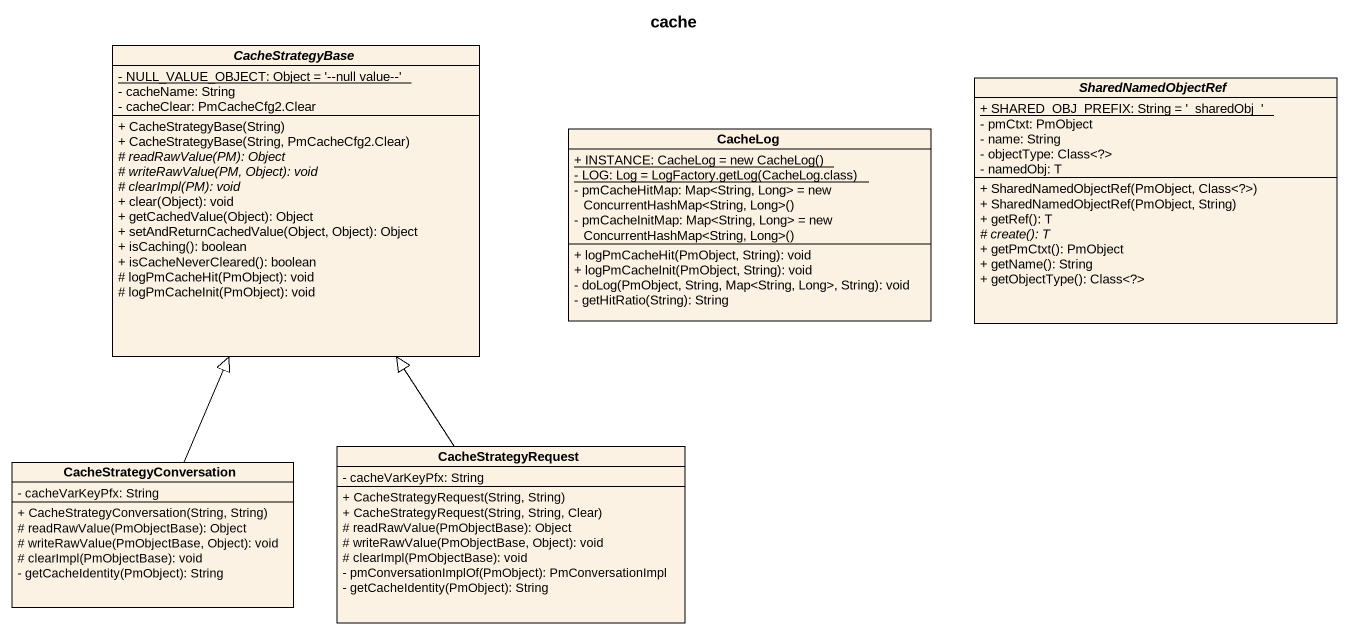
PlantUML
@startuml
title cache
hide circle
hide empty members
skinparam classAttributeIconSize 0
abstract class CacheStrategyBase {
  {static} - NULL_VALUE_OBJECT: Object = '~--null value~--'
  - cacheName: String
  - cacheClear: PmCacheCfg2.Clear
  + CacheStrategyBase(String)
  + CacheStrategyBase(String, PmCacheCfg2.Clear)
  {abstract} # readRawValue(PM): Object
  {abstract} # writeRawValue(PM, Object): void
  {abstract} # clearImpl(PM): void
  + clear(Object): void
  + getCachedValue(Object): Object
  + setAndReturnCachedValue(Object, Object): Object
  + isCaching(): boolean
  + isCacheNeverCleared(): boolean
  # logPmCacheHit(PmObject): void
  # logPmCacheInit(PmObject): void
}
abstract class SharedNamedObjectRef {
  {static} + SHARED_OBJ_PREFIX: String = '_sharedObj_'
  - pmCtxt: PmObject
  - name: String
  - objectType: Class<?>
  - namedObj: T
  + SharedNamedObjectRef(PmObject, Class<?>)
  + SharedNamedObjectRef(PmObject, String)
  + getRef(): T
  {abstract} # create(): T
  + getPmCtxt(): PmObject
  + getName(): String
  + getObjectType(): Class<?>
}
class CacheLog {
  {static} {field} + INSTANCE: CacheLog = new CacheLog()
  {static} {field} - LOG: Log = LogFactory.getLog(CacheLog.class)
  {field} - pmCacheHitMap: Map<String, Long> = new ConcurrentHashMap<String, Long>()
  {field} - pmCacheInitMap: Map<String, Long> = new ConcurrentHashMap<String, Long>()
  + logPmCacheHit(PmObject, String): void
  + logPmCacheInit(PmObject, String): void
  - doLog(PmObject, String, Map<String, Long>, String): void
  - getHitRatio(String): String
}
class CacheStrategyConversation {
  - cacheVarKeyPfx: String
  + CacheStrategyConversation(String, String)
  # readRawValue(PmObjectBase): Object
  # writeRawValue(PmObjectBase, Object): void
  # clearImpl(PmObjectBase): void
  - getCacheIdentity(PmObject): String
}
class CacheStrategyRequest {
  - cacheVarKeyPfx: String
  + CacheStrategyRequest(String, String)
  + CacheStrategyRequest(String, String, Clear)
  # readRawValue(PmObjectBase): Object
  # writeRawValue(PmObjectBase, Object): void
  # clearImpl(PmObjectBase): void
  - pmConversationImplOf(PmObject): PmConversationImpl
  - getCacheIdentity(PmObject): String
}
CacheStrategyConversation -up-|> CacheStrategyBase
CacheStrategyRequest -up-|> CacheStrategyBase
@enduml
